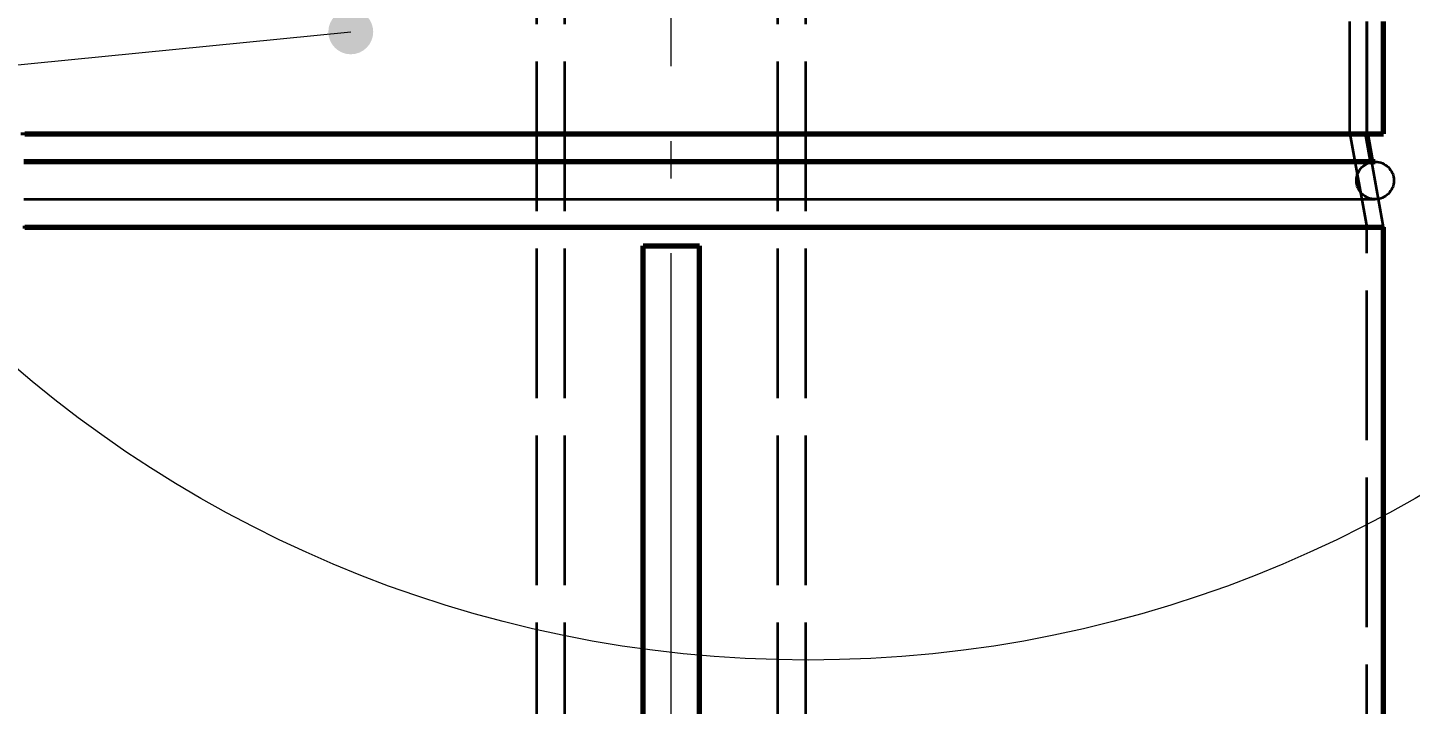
# Model space of a CAD drawing. Header units: millimetres. Extents: x 0 to 2208, y 0 to 420.
# Drawn here: x 72.25 to 109.23, y 220.41 to 238.51 of the extents above; entities that cross this region are included whole.
import ezdxf

# ---------------------------------------------------------------- set-up
doc = ezdxf.new("R2010")
doc.units = ezdxf.units.MM
doc.linetypes.add('IRAM-E-TRAZOS', pattern=[5, 4, -1])
doc.linetypes.add('IRAM-F-TRAZO-PUNTO', pattern=[20, 15, -2, 1, -2])
for name, color, linetype, lineweight in [('01-VISIBLE', 7, 'CONTINUOUS', 70), ('02-OCULTA', 4, 'IRAM-E-TRAZOS', 35), ('03-EJE', 1, 'IRAM-F-TRAZO-PUNTO', 18), ('04-COTA', 3, 'CONTINUOUS', 18), ('08-FINA', 5, 'CONTINUOUS', 18)]:
    doc.layers.add(name, color=color, linetype=linetype, lineweight=lineweight)
doc.styles.add('ISO3098', font='isocpeur.ttf')
doc.dimstyles.new('FLAMA-IRAM', dxfattribs={"dimtxt": 3.5, "dimasz": 3.5, "dimexe": 2, "dimexo": 1.5, "dimgap": 1, "dimtad": 1, "dimdec": 1, "dimtxsty": 'ISO3098', "dimblk": 'IRAM_FLECHA', "dimblk1": 'IRAM_FLECHA', "dimblk2": 'IRAM_FLECHA', "dimcen": 2.5, "dimclrd": 256, "dimclre": 256, "dimclrt": 256, "dimazin": 3, "dimtfac": 1, "dimtmove": 0, "dimatfit": 3, "dimlwd": 18, "dimlwe": 18})

# ---------------------------------------------------------------- blocks, each defined once
blk = doc.blocks.new('IRAM_FLECHA')
blk.add_solid([(0, 0), (-1, 0.125), (-1, -0.125)])

msp = doc.modelspace()

# ---------------------------------------------------------------- hatches: boundary and pattern name
at = {"layer": '08-FINA'}
h = msp.add_hatch(color=7, dxfattribs=at)
h.dxf.hatch_style = 1
edge = h.paths.add_edge_path()
edge.add_arc((80.892, 238.393), 0.6, 0, 360)

# ---------------------------------------------------------------- linework, layer by layer
at = {"layer": '01-VISIBLE'}
for p, q in [((108.515, 235.668), (108.515, 238.668)), ((108.2, 234.918), (108.065, 235.668)), ((108.515, 219.227), (108.515, 233.168)), ((88.715, 232.668), (90.215, 232.668)), ((88.715, 111.554), (88.715, 232.668)), ((90.215, 111.554), (90.215, 232.668))]:
    msp.add_line(p, q, dxfattribs=at)
for points in [[(72.17, 235.668), (72.42, 235.668), (72.671, 235.668), (72.922, 235.668), (73.172, 235.668), (73.423, 235.668), (73.674, 235.668), (73.924, 235.668), (74.175, 235.668), (74.426, 235.668), (74.676, 235.668), (74.927, 235.668), (75.178, 235.668), (75.428, 235.668), (75.679, 235.668), (75.929, 235.668), (76.18, 235.668), (76.431, 235.668), (76.681, 235.668), (76.932, 235.668), (77.183, 235.668), (77.433, 235.668), (77.684, 235.668), (77.935, 235.668), (78.185, 235.668), (78.436, 235.668), (78.687, 235.668), (78.937, 235.668), (79.188, 235.668), (79.439, 235.668), (79.689, 235.668), (79.94, 235.668), (80.191, 235.668), (80.441, 235.668), (80.692, 235.668), (80.943, 235.668), (81.193, 235.668), (81.444, 235.668), (81.695, 235.668), (81.945, 235.668), (82.196, 235.668), (82.447, 235.668), (82.697, 235.668), (82.948, 235.668), (83.199, 235.668), (83.449, 235.668), (83.7, 235.668), (83.951, 235.668), (84.201, 235.668), (84.452, 235.668), (84.703, 235.668), (84.953, 235.668), (85.204, 235.668), (85.454, 235.668), (85.705, 235.668), (85.956, 235.668), (86.206, 235.668), (86.457, 235.668), (86.708, 235.668), (86.958, 235.668), (87.209, 235.668), (87.46, 235.668), (87.71, 235.668), (87.961, 235.668), (88.212, 235.668), (88.462, 235.668), (88.713, 235.668), (88.964, 235.668), (89.214, 235.668), (89.465, 235.668), (89.716, 235.668), (89.966, 235.668), (90.217, 235.668), (90.468, 235.668), (90.718, 235.668), (90.969, 235.668), (91.22, 235.668), (91.47, 235.668), (91.721, 235.668), (91.972, 235.668), (92.222, 235.668), (92.473, 235.668), (92.724, 235.668), (92.974, 235.668), (93.225, 235.668), (93.476, 235.668), (93.726, 235.668), (93.977, 235.668), (94.228, 235.668), (94.478, 235.668), (94.729, 235.668), (94.979, 235.668), (95.23, 235.668), (95.481, 235.668), (95.731, 235.668), (95.982, 235.668), (96.233, 235.668), (96.483, 235.668), (96.734, 235.668), (96.985, 235.668), (97.235, 235.668), (97.486, 235.668), (97.737, 235.668), (97.987, 235.668), (98.238, 235.668), (98.489, 235.668), (98.739, 235.668), (98.99, 235.668), (99.241, 235.668), (99.491, 235.668), (99.742, 235.668), (99.993, 235.668), (100.243, 235.668), (100.494, 235.668), (100.745, 235.668), (100.995, 235.668), (101.246, 235.668), (101.497, 235.668), (101.747, 235.668), (101.998, 235.668), (102.249, 235.668), (102.499, 235.668), (102.75, 235.668), (103.001, 235.668), (103.251, 235.668), (103.502, 235.668), (103.752, 235.668), (104.003, 235.668), (104.254, 235.668), (104.504, 235.668), (104.755, 235.668), (105.006, 235.668), (105.256, 235.668), (105.507, 235.668), (105.758, 235.668), (106.008, 235.668), (106.259, 235.668), (106.51, 235.668), (106.76, 235.668), (107.011, 235.668), (107.262, 235.668), (107.512, 235.668), (107.763, 235.668), (108.014, 235.668), (108.264, 235.668), (108.515, 235.668)], [(108.29, 234.918), (108.039, 234.918), (107.788, 234.918), (107.537, 234.918), (107.286, 234.918), (107.035, 234.918), (106.784, 234.918), (106.533, 234.918), (106.282, 234.918), (106.031, 234.918), (105.78, 234.918), (105.529, 234.918), (105.278, 234.918), (105.027, 234.918), (104.776, 234.918), (104.525, 234.918), (104.274, 234.918), (104.023, 234.918), (103.772, 234.918), (103.521, 234.918), (103.27, 234.918), (103.019, 234.918), (102.768, 234.918), (102.517, 234.918), (102.266, 234.918), (102.015, 234.918), (101.764, 234.918), (101.513, 234.918), (101.262, 234.918), (101.011, 234.918), (100.76, 234.918), (100.509, 234.918), (100.258, 234.918), (100.007, 234.918), (99.756, 234.918), (99.505, 234.918), (99.254, 234.918), (99.003, 234.918), (98.752, 234.918), (98.501, 234.918), (98.25, 234.918), (97.999, 234.918), (97.748, 234.918), (97.497, 234.918), (97.246, 234.918), (96.995, 234.918), (96.744, 234.918), (96.493, 234.918), (96.242, 234.918), (95.991, 234.918), (95.74, 234.918), (95.489, 234.918), (95.238, 234.918), (94.987, 234.918), (94.736, 234.918), (94.485, 234.918), (94.234, 234.918), (93.983, 234.918), (93.732, 234.918), (93.481, 234.918), (93.23, 234.918), (92.979, 234.918), (92.728, 234.918), (92.477, 234.918), (92.226, 234.918), (91.975, 234.918), (91.724, 234.918), (91.473, 234.918), (91.222, 234.918), (90.971, 234.918), (90.72, 234.918), (90.469, 234.918), (90.218, 234.918), (89.967, 234.918), (89.716, 234.918), (89.465, 234.918), (89.214, 234.918), (88.963, 234.918), (88.712, 234.918), (88.461, 234.918), (88.21, 234.918), (87.959, 234.918), (87.708, 234.918), (87.457, 234.918), (87.206, 234.918), (86.955, 234.918), (86.704, 234.918), (86.453, 234.918), (86.202, 234.918), (85.951, 234.918), (85.7, 234.918), (85.449, 234.918), (85.198, 234.918), (84.947, 234.918), (84.696, 234.918), (84.445, 234.918), (84.194, 234.918), (83.943, 234.918), (83.692, 234.918), (83.441, 234.918), (83.19, 234.918), (82.939, 234.918), (82.688, 234.918), (82.437, 234.918), (82.186, 234.918), (81.935, 234.918), (81.684, 234.918), (81.433, 234.918), (81.182, 234.918), (80.931, 234.918), (80.68, 234.918), (80.429, 234.918), (80.178, 234.918), (79.927, 234.918), (79.676, 234.918), (79.425, 234.918), (79.174, 234.918), (78.923, 234.918), (78.672, 234.918), (78.421, 234.918), (78.17, 234.918), (77.919, 234.918), (77.668, 234.918), (77.417, 234.918), (77.166, 234.918), (76.915, 234.918), (76.664, 234.918), (76.413, 234.918), (76.162, 234.918), (75.911, 234.918), (75.66, 234.918), (75.409, 234.918), (75.158, 234.918), (74.907, 234.918), (74.656, 234.918), (74.405, 234.918), (74.154, 234.918), (73.903, 234.918), (73.652, 234.918), (73.401, 234.918), (73.15, 234.918), (72.899, 234.918), (72.648, 234.918), (72.397, 234.918), (72.146, 234.918)], [(72.17, 233.168), (72.42, 233.168), (72.671, 233.168), (72.922, 233.168), (73.172, 233.168), (73.423, 233.168), (73.674, 233.168), (73.924, 233.168), (74.175, 233.168), (74.426, 233.168), (74.676, 233.168), (74.927, 233.168), (75.178, 233.168), (75.428, 233.168), (75.679, 233.168), (75.929, 233.168), (76.18, 233.168), (76.431, 233.168), (76.681, 233.168), (76.932, 233.168), (77.183, 233.168), (77.433, 233.168), (77.684, 233.168), (77.935, 233.168), (78.185, 233.168), (78.436, 233.168), (78.687, 233.168), (78.937, 233.168), (79.188, 233.168), (79.439, 233.168), (79.689, 233.168), (79.94, 233.168), (80.191, 233.168), (80.441, 233.168), (80.692, 233.168), (80.943, 233.168), (81.193, 233.168), (81.444, 233.168), (81.695, 233.168), (81.945, 233.168), (82.196, 233.168), (82.447, 233.168), (82.697, 233.168), (82.948, 233.168), (83.199, 233.168), (83.449, 233.168), (83.7, 233.168), (83.951, 233.168), (84.201, 233.168), (84.452, 233.168), (84.703, 233.168), (84.953, 233.168), (85.204, 233.168), (85.454, 233.168), (85.705, 233.168), (85.956, 233.168), (86.206, 233.168), (86.457, 233.168), (86.708, 233.168), (86.958, 233.168), (87.209, 233.168), (87.46, 233.168), (87.71, 233.168), (87.961, 233.168), (88.212, 233.168), (88.462, 233.168), (88.713, 233.168), (88.964, 233.168), (89.214, 233.168), (89.465, 233.168), (89.716, 233.168), (89.966, 233.168), (90.217, 233.168), (90.468, 233.168), (90.718, 233.168), (90.969, 233.168), (91.22, 233.168), (91.47, 233.168), (91.721, 233.168), (91.972, 233.168), (92.222, 233.168), (92.473, 233.168), (92.724, 233.168), (92.974, 233.168), (93.225, 233.168), (93.476, 233.168), (93.726, 233.168), (93.977, 233.168), (94.228, 233.168), (94.478, 233.168), (94.729, 233.168), (94.979, 233.168), (95.23, 233.168), (95.481, 233.168), (95.731, 233.168), (95.982, 233.168), (96.233, 233.168), (96.483, 233.168), (96.734, 233.168), (96.985, 233.168), (97.235, 233.168), (97.486, 233.168), (97.737, 233.168), (97.987, 233.168), (98.238, 233.168), (98.489, 233.168), (98.739, 233.168), (98.99, 233.168), (99.241, 233.168), (99.491, 233.168), (99.742, 233.168), (99.993, 233.168), (100.243, 233.168), (100.494, 233.168), (100.745, 233.168), (100.995, 233.168), (101.246, 233.168), (101.497, 233.168), (101.747, 233.168), (101.998, 233.168), (102.249, 233.168), (102.499, 233.168), (102.75, 233.168), (103.001, 233.168), (103.251, 233.168), (103.502, 233.168), (103.752, 233.168), (104.003, 233.168), (104.254, 233.168), (104.504, 233.168), (104.755, 233.168), (105.006, 233.168), (105.256, 233.168), (105.507, 233.168), (105.758, 233.168), (106.008, 233.168), (106.259, 233.168), (106.51, 233.168), (106.76, 233.168), (107.011, 233.168), (107.262, 233.168), (107.512, 233.168), (107.763, 233.168), (108.014, 233.168), (108.264, 233.168), (108.515, 233.168)]]:
    msp.add_lwpolyline(points, dxfattribs=at)
at = {"layer": '02-OCULTA'}
for p, q in [((85.865, 108.598), (85.865, 243.673)), ((86.615, 108.598), (86.615, 243.673)), ((92.315, 108.598), (92.315, 243.673)), ((93.065, 108.598), (93.065, 243.673)), ((107.615, 235.668), (107.615, 238.668)), ((108.065, 235.668), (108.065, 238.668)), ((108.065, 238.668), (108.065, 235.668)), ((107.615, 235.668), (108.065, 233.168)), ((108.515, 233.168), (108.2, 234.918)), ((108.065, 112.473), (108.065, 233.168)), ((88.715, 232.668), (90.215, 232.668)), ((88.715, 111.723), (88.715, 232.668)), ((90.215, 111.723), (90.215, 232.668))]:
    msp.add_line(p, q, dxfattribs=at)
for points in [[(107.615, 235.668), (107.365, 235.668), (107.114, 235.668), (106.864, 235.668), (106.614, 235.668), (106.363, 235.668), (106.113, 235.668), (105.863, 235.668), (105.612, 235.668), (105.362, 235.668), (105.112, 235.668), (104.861, 235.668), (104.611, 235.668), (104.361, 235.668), (104.11, 235.668), (103.86, 235.668), (103.609, 235.668), (103.359, 235.668), (103.109, 235.668), (102.858, 235.668), (102.608, 235.668), (102.358, 235.668), (102.107, 235.668), (101.857, 235.668), (101.607, 235.668), (101.356, 235.668), (101.106, 235.668), (100.856, 235.668), (100.605, 235.668), (100.355, 235.668), (100.105, 235.668), (99.854, 235.668), (99.604, 235.668), (99.354, 235.668), (99.103, 235.668), (98.853, 235.668), (98.603, 235.668), (98.352, 235.668), (98.102, 235.668), (97.852, 235.668), (97.601, 235.668), (97.351, 235.668), (97.101, 235.668), (96.85, 235.668), (96.6, 235.668), (96.349, 235.668), (96.099, 235.668), (95.849, 235.668), (95.598, 235.668), (95.348, 235.668), (95.098, 235.668), (94.847, 235.668), (94.597, 235.668), (94.347, 235.668), (94.096, 235.668), (93.846, 235.668), (93.596, 235.668), (93.345, 235.668), (93.095, 235.668), (92.845, 235.668), (92.594, 235.668), (92.344, 235.668), (92.094, 235.668), (91.843, 235.668), (91.593, 235.668), (91.343, 235.668), (91.092, 235.668), (90.842, 235.668), (90.592, 235.668), (90.341, 235.668), (90.091, 235.668), (89.841, 235.668), (89.59, 235.668), (89.34, 235.668), (89.089, 235.668), (88.839, 235.668), (88.589, 235.668), (88.338, 235.668), (88.088, 235.668), (87.838, 235.668), (87.587, 235.668), (87.337, 235.668), (87.087, 235.668), (86.836, 235.668), (86.586, 235.668), (86.336, 235.668), (86.085, 235.668), (85.835, 235.668), (85.585, 235.668), (85.334, 235.668), (85.084, 235.668), (84.834, 235.668), (84.583, 235.668), (84.333, 235.668), (84.083, 235.668), (83.832, 235.668), (83.582, 235.668), (83.332, 235.668), (83.081, 235.668), (82.831, 235.668), (82.581, 235.668), (82.33, 235.668), (82.08, 235.668), (81.829, 235.668), (81.579, 235.668), (81.329, 235.668), (81.078, 235.668), (80.828, 235.668), (80.578, 235.668), (80.327, 235.668), (80.077, 235.668), (79.827, 235.668), (79.576, 235.668), (79.326, 235.668), (79.076, 235.668), (78.825, 235.668), (78.575, 235.668), (78.325, 235.668), (78.074, 235.668), (77.824, 235.668), (77.574, 235.668), (77.323, 235.668), (77.073, 235.668), (76.823, 235.668), (76.572, 235.668), (76.322, 235.668), (76.072, 235.668), (75.821, 235.668), (75.571, 235.668), (75.321, 235.668), (75.07, 235.668), (74.82, 235.668), (74.569, 235.668), (74.319, 235.668), (74.069, 235.668), (73.818, 235.668), (73.568, 235.668), (73.318, 235.668), (73.067, 235.668), (72.817, 235.668), (72.567, 235.668), (72.316, 235.668), (72.066, 235.668)], [(72.066, 235.668), (72.316, 235.668), (72.567, 235.668), (72.817, 235.668), (73.067, 235.668), (73.318, 235.668), (73.568, 235.668), (73.818, 235.668), (74.069, 235.668), (74.319, 235.668), (74.569, 235.668), (74.82, 235.668), (75.07, 235.668), (75.321, 235.668), (75.571, 235.668), (75.821, 235.668), (76.072, 235.668), (76.322, 235.668), (76.572, 235.668), (76.823, 235.668), (77.073, 235.668), (77.323, 235.668), (77.574, 235.668), (77.824, 235.668), (78.074, 235.668), (78.325, 235.668), (78.575, 235.668), (78.825, 235.668), (79.076, 235.668), (79.326, 235.668), (79.576, 235.668), (79.827, 235.668), (80.077, 235.668), (80.327, 235.668), (80.578, 235.668), (80.828, 235.668), (81.078, 235.668), (81.329, 235.668), (81.579, 235.668), (81.829, 235.668), (82.08, 235.668), (82.33, 235.668), (82.581, 235.668), (82.831, 235.668), (83.081, 235.668), (83.332, 235.668), (83.582, 235.668), (83.832, 235.668), (84.083, 235.668), (84.333, 235.668), (84.583, 235.668), (84.834, 235.668), (85.084, 235.668), (85.334, 235.668), (85.585, 235.668), (85.835, 235.668), (86.085, 235.668), (86.336, 235.668), (86.586, 235.668), (86.836, 235.668), (87.087, 235.668), (87.337, 235.668), (87.587, 235.668), (87.838, 235.668), (88.088, 235.668), (88.338, 235.668), (88.589, 235.668), (88.839, 235.668), (89.089, 235.668), (89.34, 235.668), (89.59, 235.668), (89.841, 235.668), (90.091, 235.668), (90.341, 235.668), (90.592, 235.668), (90.842, 235.668), (91.092, 235.668), (91.343, 235.668), (91.593, 235.668), (91.843, 235.668), (92.094, 235.668), (92.344, 235.668), (92.594, 235.668), (92.845, 235.668), (93.095, 235.668), (93.345, 235.668), (93.596, 235.668), (93.846, 235.668), (94.096, 235.668), (94.347, 235.668), (94.597, 235.668), (94.847, 235.668), (95.098, 235.668), (95.348, 235.668), (95.598, 235.668), (95.849, 235.668), (96.099, 235.668), (96.349, 235.668), (96.6, 235.668), (96.85, 235.668), (97.101, 235.668), (97.351, 235.668), (97.601, 235.668), (97.852, 235.668), (98.102, 235.668), (98.352, 235.668), (98.603, 235.668), (98.853, 235.668), (99.103, 235.668), (99.354, 235.668), (99.604, 235.668), (99.854, 235.668), (100.105, 235.668), (100.355, 235.668), (100.605, 235.668), (100.856, 235.668), (101.106, 235.668), (101.356, 235.668), (101.607, 235.668), (101.857, 235.668), (102.107, 235.668), (102.358, 235.668), (102.608, 235.668), (102.858, 235.668), (103.109, 235.668), (103.359, 235.668), (103.609, 235.668), (103.86, 235.668), (104.11, 235.668), (104.361, 235.668), (104.611, 235.668), (104.861, 235.668), (105.112, 235.668), (105.362, 235.668), (105.612, 235.668), (105.863, 235.668), (106.113, 235.668), (106.363, 235.668), (106.614, 235.668), (106.864, 235.668), (107.114, 235.668), (107.365, 235.668), (107.615, 235.668)], [(108.065, 235.668), (107.814, 235.668), (107.562, 235.668), (107.311, 235.668), (107.06, 235.668), (106.808, 235.668), (106.557, 235.668), (106.306, 235.668), (106.054, 235.668), (105.803, 235.668), (105.551, 235.668), (105.3, 235.668), (105.049, 235.668), (104.797, 235.668), (104.546, 235.668), (104.295, 235.668), (104.043, 235.668), (103.792, 235.668), (103.541, 235.668), (103.289, 235.668), (103.038, 235.668), (102.787, 235.668), (102.535, 235.668), (102.284, 235.668), (102.033, 235.668), (101.781, 235.668), (101.53, 235.668), (101.279, 235.668), (101.027, 235.668), (100.776, 235.668), (100.524, 235.668), (100.273, 235.668), (100.022, 235.668), (99.77, 235.668), (99.519, 235.668), (99.268, 235.668), (99.016, 235.668), (98.765, 235.668), (98.514, 235.668), (98.262, 235.668), (98.011, 235.668), (97.76, 235.668), (97.508, 235.668), (97.257, 235.668), (97.006, 235.668), (96.754, 235.668), (96.503, 235.668), (96.251, 235.668), (96, 235.668), (95.749, 235.668), (95.497, 235.668), (95.246, 235.668), (94.995, 235.668), (94.743, 235.668), (94.492, 235.668), (94.241, 235.668), (93.989, 235.668), (93.738, 235.668), (93.487, 235.668), (93.235, 235.668), (92.984, 235.668), (92.733, 235.668), (92.481, 235.668), (92.23, 235.668), (91.979, 235.668), (91.727, 235.668), (91.476, 235.668), (91.224, 235.668), (90.973, 235.668), (90.722, 235.668), (90.47, 235.668), (90.219, 235.668), (89.968, 235.668), (89.716, 235.668), (89.465, 235.668), (89.214, 235.668), (88.962, 235.668), (88.711, 235.668), (88.46, 235.668), (88.208, 235.668), (87.957, 235.668), (87.706, 235.668), (87.454, 235.668), (87.203, 235.668), (86.951, 235.668), (86.7, 235.668), (86.449, 235.668), (86.197, 235.668), (85.946, 235.668), (85.695, 235.668), (85.443, 235.668), (85.192, 235.668), (84.941, 235.668), (84.689, 235.668), (84.438, 235.668), (84.187, 235.668), (83.935, 235.668), (83.684, 235.668), (83.433, 235.668), (83.181, 235.668), (82.93, 235.668), (82.679, 235.668), (82.427, 235.668), (82.176, 235.668), (81.924, 235.668), (81.673, 235.668), (81.422, 235.668), (81.17, 235.668), (80.919, 235.668), (80.668, 235.668), (80.416, 235.668), (80.165, 235.668), (79.914, 235.668), (79.662, 235.668), (79.411, 235.668), (79.16, 235.668), (78.908, 235.668), (78.657, 235.668), (78.406, 235.668), (78.154, 235.668), (77.903, 235.668), (77.651, 235.668), (77.4, 235.668), (77.149, 235.668), (76.897, 235.668), (76.646, 235.668), (76.395, 235.668), (76.143, 235.668), (75.892, 235.668), (75.641, 235.668), (75.389, 235.668), (75.138, 235.668), (74.887, 235.668), (74.635, 235.668), (74.384, 235.668), (74.133, 235.668), (73.881, 235.668), (73.63, 235.668), (73.379, 235.668), (73.127, 235.668), (72.876, 235.668), (72.624, 235.668), (72.373, 235.668), (72.122, 235.668)], [(72.122, 235.668), (72.373, 235.668), (72.624, 235.668), (72.876, 235.668), (73.127, 235.668), (73.379, 235.668), (73.63, 235.668), (73.881, 235.668), (74.133, 235.668), (74.384, 235.668), (74.635, 235.668), (74.887, 235.668), (75.138, 235.668), (75.389, 235.668), (75.641, 235.668), (75.892, 235.668), (76.143, 235.668), (76.395, 235.668), (76.646, 235.668), (76.897, 235.668), (77.149, 235.668), (77.4, 235.668), (77.651, 235.668), (77.903, 235.668), (78.154, 235.668), (78.406, 235.668), (78.657, 235.668), (78.908, 235.668), (79.16, 235.668), (79.411, 235.668), (79.662, 235.668), (79.914, 235.668), (80.165, 235.668), (80.416, 235.668), (80.668, 235.668), (80.919, 235.668), (81.17, 235.668), (81.422, 235.668), (81.673, 235.668), (81.924, 235.668), (82.176, 235.668), (82.427, 235.668), (82.679, 235.668), (82.93, 235.668), (83.181, 235.668), (83.433, 235.668), (83.684, 235.668), (83.935, 235.668), (84.187, 235.668), (84.438, 235.668), (84.689, 235.668), (84.941, 235.668), (85.192, 235.668), (85.443, 235.668), (85.695, 235.668), (85.946, 235.668), (86.197, 235.668), (86.449, 235.668), (86.7, 235.668), (86.951, 235.668), (87.203, 235.668), (87.454, 235.668), (87.706, 235.668), (87.957, 235.668), (88.208, 235.668), (88.46, 235.668), (88.711, 235.668), (88.962, 235.668), (89.214, 235.668), (89.465, 235.668), (89.716, 235.668), (89.968, 235.668), (90.219, 235.668), (90.47, 235.668), (90.722, 235.668), (90.973, 235.668), (91.224, 235.668), (91.476, 235.668), (91.727, 235.668), (91.979, 235.668), (92.23, 235.668), (92.481, 235.668), (92.733, 235.668), (92.984, 235.668), (93.235, 235.668), (93.487, 235.668), (93.738, 235.668), (93.989, 235.668), (94.241, 235.668), (94.492, 235.668), (94.743, 235.668), (94.995, 235.668), (95.246, 235.668), (95.497, 235.668), (95.749, 235.668), (96, 235.668), (96.251, 235.668), (96.503, 235.668), (96.754, 235.668), (97.006, 235.668), (97.257, 235.668), (97.508, 235.668), (97.76, 235.668), (98.011, 235.668), (98.262, 235.668), (98.514, 235.668), (98.765, 235.668), (99.016, 235.668), (99.268, 235.668), (99.519, 235.668), (99.77, 235.668), (100.022, 235.668), (100.273, 235.668), (100.524, 235.668), (100.776, 235.668), (101.027, 235.668), (101.279, 235.668), (101.53, 235.668), (101.781, 235.668), (102.033, 235.668), (102.284, 235.668), (102.535, 235.668), (102.787, 235.668), (103.038, 235.668), (103.289, 235.668), (103.541, 235.668), (103.792, 235.668), (104.043, 235.668), (104.295, 235.668), (104.546, 235.668), (104.797, 235.668), (105.049, 235.668), (105.3, 235.668), (105.551, 235.668), (105.803, 235.668), (106.054, 235.668), (106.306, 235.668), (106.557, 235.668), (106.808, 235.668), (107.06, 235.668), (107.311, 235.668), (107.562, 235.668), (107.814, 235.668), (108.065, 235.668)], [(108.065, 235.668), (107.814, 235.668), (107.562, 235.668), (107.311, 235.668), (107.06, 235.668), (106.808, 235.668), (106.557, 235.668), (106.306, 235.668), (106.054, 235.668), (105.803, 235.668), (105.551, 235.668), (105.3, 235.668), (105.049, 235.668), (104.797, 235.668), (104.546, 235.668), (104.295, 235.668), (104.043, 235.668), (103.792, 235.668), (103.541, 235.668), (103.289, 235.668), (103.038, 235.668), (102.787, 235.668), (102.535, 235.668), (102.284, 235.668), (102.033, 235.668), (101.781, 235.668), (101.53, 235.668), (101.279, 235.668), (101.027, 235.668), (100.776, 235.668), (100.524, 235.668), (100.273, 235.668), (100.022, 235.668), (99.77, 235.668), (99.519, 235.668), (99.268, 235.668), (99.016, 235.668), (98.765, 235.668), (98.514, 235.668), (98.262, 235.668), (98.011, 235.668), (97.76, 235.668), (97.508, 235.668), (97.257, 235.668), (97.006, 235.668), (96.754, 235.668), (96.503, 235.668), (96.251, 235.668), (96, 235.668), (95.749, 235.668), (95.497, 235.668), (95.246, 235.668), (94.995, 235.668), (94.743, 235.668), (94.492, 235.668), (94.241, 235.668), (93.989, 235.668), (93.738, 235.668), (93.487, 235.668), (93.235, 235.668), (92.984, 235.668), (92.733, 235.668), (92.481, 235.668), (92.23, 235.668), (91.979, 235.668), (91.727, 235.668), (91.476, 235.668), (91.224, 235.668), (90.973, 235.668), (90.722, 235.668), (90.47, 235.668), (90.219, 235.668), (89.968, 235.668), (89.716, 235.668), (89.465, 235.668), (89.214, 235.668), (88.962, 235.668), (88.711, 235.668), (88.46, 235.668), (88.208, 235.668), (87.957, 235.668), (87.706, 235.668), (87.454, 235.668), (87.203, 235.668), (86.951, 235.668), (86.7, 235.668), (86.449, 235.668), (86.197, 235.668), (85.946, 235.668), (85.695, 235.668), (85.443, 235.668), (85.192, 235.668), (84.941, 235.668), (84.689, 235.668), (84.438, 235.668), (84.187, 235.668), (83.935, 235.668), (83.684, 235.668), (83.433, 235.668), (83.181, 235.668), (82.93, 235.668), (82.679, 235.668), (82.427, 235.668), (82.176, 235.668), (81.924, 235.668), (81.673, 235.668), (81.422, 235.668), (81.17, 235.668), (80.919, 235.668), (80.668, 235.668), (80.416, 235.668), (80.165, 235.668), (79.914, 235.668), (79.662, 235.668), (79.411, 235.668), (79.16, 235.668), (78.908, 235.668), (78.657, 235.668), (78.406, 235.668), (78.154, 235.668), (77.903, 235.668), (77.651, 235.668), (77.4, 235.668), (77.149, 235.668), (76.897, 235.668), (76.646, 235.668), (76.395, 235.668), (76.143, 235.668), (75.892, 235.668), (75.641, 235.668), (75.389, 235.668), (75.138, 235.668), (74.887, 235.668), (74.635, 235.668), (74.384, 235.668), (74.133, 235.668), (73.881, 235.668), (73.63, 235.668), (73.379, 235.668), (73.127, 235.668), (72.876, 235.668), (72.624, 235.668), (72.373, 235.668), (72.122, 235.668)], [(72.122, 235.668), (72.373, 235.668), (72.624, 235.668), (72.876, 235.668), (73.127, 235.668), (73.379, 235.668), (73.63, 235.668), (73.881, 235.668), (74.133, 235.668), (74.384, 235.668), (74.635, 235.668), (74.887, 235.668), (75.138, 235.668), (75.389, 235.668), (75.641, 235.668), (75.892, 235.668), (76.143, 235.668), (76.395, 235.668), (76.646, 235.668), (76.897, 235.668), (77.149, 235.668), (77.4, 235.668), (77.651, 235.668), (77.903, 235.668), (78.154, 235.668), (78.406, 235.668), (78.657, 235.668), (78.908, 235.668), (79.16, 235.668), (79.411, 235.668), (79.662, 235.668), (79.914, 235.668), (80.165, 235.668), (80.416, 235.668), (80.668, 235.668), (80.919, 235.668), (81.17, 235.668), (81.422, 235.668), (81.673, 235.668), (81.924, 235.668), (82.176, 235.668), (82.427, 235.668), (82.679, 235.668), (82.93, 235.668), (83.181, 235.668), (83.433, 235.668), (83.684, 235.668), (83.935, 235.668), (84.187, 235.668), (84.438, 235.668), (84.689, 235.668), (84.941, 235.668), (85.192, 235.668), (85.443, 235.668), (85.695, 235.668), (85.946, 235.668), (86.197, 235.668), (86.449, 235.668), (86.7, 235.668), (86.951, 235.668), (87.203, 235.668), (87.454, 235.668), (87.706, 235.668), (87.957, 235.668), (88.208, 235.668), (88.46, 235.668), (88.711, 235.668), (88.962, 235.668), (89.214, 235.668), (89.465, 235.668), (89.716, 235.668), (89.968, 235.668), (90.219, 235.668), (90.47, 235.668), (90.722, 235.668), (90.973, 235.668), (91.224, 235.668), (91.476, 235.668), (91.727, 235.668), (91.979, 235.668), (92.23, 235.668), (92.481, 235.668), (92.733, 235.668), (92.984, 235.668), (93.235, 235.668), (93.487, 235.668), (93.738, 235.668), (93.989, 235.668), (94.241, 235.668), (94.492, 235.668), (94.743, 235.668), (94.995, 235.668), (95.246, 235.668), (95.497, 235.668), (95.749, 235.668), (96, 235.668), (96.251, 235.668), (96.503, 235.668), (96.754, 235.668), (97.006, 235.668), (97.257, 235.668), (97.508, 235.668), (97.76, 235.668), (98.011, 235.668), (98.262, 235.668), (98.514, 235.668), (98.765, 235.668), (99.016, 235.668), (99.268, 235.668), (99.519, 235.668), (99.77, 235.668), (100.022, 235.668), (100.273, 235.668), (100.524, 235.668), (100.776, 235.668), (101.027, 235.668), (101.279, 235.668), (101.53, 235.668), (101.781, 235.668), (102.033, 235.668), (102.284, 235.668), (102.535, 235.668), (102.787, 235.668), (103.038, 235.668), (103.289, 235.668), (103.541, 235.668), (103.792, 235.668), (104.043, 235.668), (104.295, 235.668), (104.546, 235.668), (104.797, 235.668), (105.049, 235.668), (105.3, 235.668), (105.551, 235.668), (105.803, 235.668), (106.054, 235.668), (106.306, 235.668), (106.557, 235.668), (106.808, 235.668), (107.06, 235.668), (107.311, 235.668), (107.562, 235.668), (107.814, 235.668), (108.065, 235.668)], [(108.515, 235.668), (108.264, 235.668), (108.014, 235.668), (107.763, 235.668), (107.512, 235.668), (107.262, 235.668), (107.011, 235.668), (106.76, 235.668), (106.51, 235.668), (106.259, 235.668), (106.008, 235.668), (105.758, 235.668), (105.507, 235.668), (105.256, 235.668), (105.006, 235.668), (104.755, 235.668), (104.504, 235.668), (104.254, 235.668), (104.003, 235.668), (103.752, 235.668), (103.502, 235.668), (103.251, 235.668), (103.001, 235.668), (102.75, 235.668), (102.499, 235.668), (102.249, 235.668), (101.998, 235.668), (101.747, 235.668), (101.497, 235.668), (101.246, 235.668), (100.995, 235.668), (100.745, 235.668), (100.494, 235.668), (100.243, 235.668), (99.993, 235.668), (99.742, 235.668), (99.491, 235.668), (99.241, 235.668), (98.99, 235.668), (98.739, 235.668), (98.489, 235.668), (98.238, 235.668), (97.987, 235.668), (97.737, 235.668), (97.486, 235.668), (97.235, 235.668), (96.985, 235.668), (96.734, 235.668), (96.483, 235.668), (96.233, 235.668), (95.982, 235.668), (95.731, 235.668), (95.481, 235.668), (95.23, 235.668), (94.979, 235.668), (94.729, 235.668), (94.478, 235.668), (94.228, 235.668), (93.977, 235.668), (93.726, 235.668), (93.476, 235.668), (93.225, 235.668), (92.974, 235.668), (92.724, 235.668), (92.473, 235.668), (92.222, 235.668), (91.972, 235.668), (91.721, 235.668), (91.47, 235.668), (91.22, 235.668), (90.969, 235.668), (90.718, 235.668), (90.468, 235.668), (90.217, 235.668), (89.966, 235.668), (89.716, 235.668), (89.465, 235.668), (89.214, 235.668), (88.964, 235.668), (88.713, 235.668), (88.462, 235.668), (88.212, 235.668), (87.961, 235.668), (87.71, 235.668), (87.46, 235.668), (87.209, 235.668), (86.958, 235.668), (86.708, 235.668), (86.457, 235.668), (86.206, 235.668), (85.956, 235.668), (85.705, 235.668), (85.454, 235.668), (85.204, 235.668), (84.953, 235.668), (84.703, 235.668), (84.452, 235.668), (84.201, 235.668), (83.951, 235.668), (83.7, 235.668), (83.449, 235.668), (83.199, 235.668), (82.948, 235.668), (82.697, 235.668), (82.447, 235.668), (82.196, 235.668), (81.945, 235.668), (81.695, 235.668), (81.444, 235.668), (81.193, 235.668), (80.943, 235.668), (80.692, 235.668), (80.441, 235.668), (80.191, 235.668), (79.94, 235.668), (79.689, 235.668), (79.439, 235.668), (79.188, 235.668), (78.937, 235.668), (78.687, 235.668), (78.436, 235.668), (78.185, 235.668), (77.935, 235.668), (77.684, 235.668), (77.433, 235.668), (77.183, 235.668), (76.932, 235.668), (76.681, 235.668), (76.431, 235.668), (76.18, 235.668), (75.929, 235.668), (75.679, 235.668), (75.428, 235.668), (75.178, 235.668), (74.927, 235.668), (74.676, 235.668), (74.426, 235.668), (74.175, 235.668), (73.924, 235.668), (73.674, 235.668), (73.423, 235.668), (73.172, 235.668), (72.922, 235.668), (72.671, 235.668), (72.42, 235.668), (72.17, 235.668)], [(108.29, 234.918), (108.039, 234.918), (107.788, 234.918), (107.537, 234.918), (107.286, 234.918), (107.035, 234.918), (106.784, 234.918), (106.533, 234.918), (106.282, 234.918), (106.031, 234.918), (105.78, 234.918), (105.529, 234.918), (105.278, 234.918), (105.027, 234.918), (104.776, 234.918), (104.525, 234.918), (104.274, 234.918), (104.023, 234.918), (103.772, 234.918), (103.521, 234.918), (103.27, 234.918), (103.019, 234.918), (102.768, 234.918), (102.517, 234.918), (102.266, 234.918), (102.015, 234.918), (101.764, 234.918), (101.513, 234.918), (101.262, 234.918), (101.011, 234.918), (100.76, 234.918), (100.509, 234.918), (100.258, 234.918), (100.007, 234.918), (99.756, 234.918), (99.505, 234.918), (99.254, 234.918), (99.003, 234.918), (98.752, 234.918), (98.501, 234.918), (98.25, 234.918), (97.999, 234.918), (97.748, 234.918), (97.497, 234.918), (97.246, 234.918), (96.995, 234.918), (96.744, 234.918), (96.493, 234.918), (96.242, 234.918), (95.991, 234.918), (95.74, 234.918), (95.489, 234.918), (95.238, 234.918), (94.987, 234.918), (94.736, 234.918), (94.485, 234.918), (94.234, 234.918), (93.983, 234.918), (93.732, 234.918), (93.481, 234.918), (93.23, 234.918), (92.979, 234.918), (92.728, 234.918), (92.477, 234.918), (92.226, 234.918), (91.975, 234.918), (91.724, 234.918), (91.473, 234.918), (91.222, 234.918), (90.971, 234.918), (90.72, 234.918), (90.469, 234.918), (90.218, 234.918), (89.967, 234.918), (89.716, 234.918), (89.465, 234.918), (89.214, 234.918), (88.963, 234.918), (88.712, 234.918), (88.461, 234.918), (88.21, 234.918), (87.959, 234.918), (87.708, 234.918), (87.457, 234.918), (87.206, 234.918), (86.955, 234.918), (86.704, 234.918), (86.453, 234.918), (86.202, 234.918), (85.951, 234.918), (85.7, 234.918), (85.449, 234.918), (85.198, 234.918), (84.947, 234.918), (84.696, 234.918), (84.445, 234.918), (84.194, 234.918), (83.943, 234.918), (83.692, 234.918), (83.441, 234.918), (83.19, 234.918), (82.939, 234.918), (82.688, 234.918), (82.437, 234.918), (82.186, 234.918), (81.935, 234.918), (81.684, 234.918), (81.433, 234.918), (81.182, 234.918), (80.931, 234.918), (80.68, 234.918), (80.429, 234.918), (80.178, 234.918), (79.927, 234.918), (79.676, 234.918), (79.425, 234.918), (79.174, 234.918), (78.923, 234.918), (78.672, 234.918), (78.421, 234.918), (78.17, 234.918), (77.919, 234.918), (77.668, 234.918), (77.417, 234.918), (77.166, 234.918), (76.915, 234.918), (76.664, 234.918), (76.413, 234.918), (76.162, 234.918), (75.911, 234.918), (75.66, 234.918), (75.409, 234.918), (75.158, 234.918), (74.907, 234.918), (74.656, 234.918), (74.405, 234.918), (74.154, 234.918), (73.903, 234.918), (73.652, 234.918), (73.401, 234.918), (73.15, 234.918), (72.899, 234.918), (72.648, 234.918), (72.397, 234.918), (72.146, 234.918)], [(72.146, 233.918), (72.397, 233.918), (72.648, 233.918), (72.899, 233.918), (73.15, 233.918), (73.401, 233.918), (73.652, 233.918), (73.903, 233.918), (74.154, 233.918), (74.405, 233.918), (74.656, 233.918), (74.907, 233.918), (75.158, 233.918), (75.409, 233.918), (75.66, 233.918), (75.911, 233.918), (76.162, 233.918), (76.413, 233.918), (76.664, 233.918), (76.915, 233.918), (77.166, 233.918), (77.417, 233.918), (77.668, 233.918), (77.919, 233.918), (78.17, 233.918), (78.421, 233.918), (78.672, 233.918), (78.923, 233.918), (79.174, 233.918), (79.425, 233.918), (79.676, 233.918), (79.927, 233.918), (80.178, 233.918), (80.429, 233.918), (80.68, 233.918), (80.931, 233.918), (81.182, 233.918), (81.433, 233.918), (81.684, 233.918), (81.935, 233.918), (82.186, 233.918), (82.437, 233.918), (82.688, 233.918), (82.939, 233.918), (83.19, 233.918), (83.441, 233.918), (83.692, 233.918), (83.943, 233.918), (84.194, 233.918), (84.445, 233.918), (84.696, 233.918), (84.947, 233.918), (85.198, 233.918), (85.449, 233.918), (85.7, 233.918), (85.951, 233.918), (86.202, 233.918), (86.453, 233.918), (86.704, 233.918), (86.955, 233.918), (87.206, 233.918), (87.457, 233.918), (87.708, 233.918), (87.959, 233.918), (88.21, 233.918), (88.461, 233.918), (88.712, 233.918), (88.963, 233.918), (89.214, 233.918), (89.465, 233.918), (89.716, 233.918), (89.967, 233.918), (90.218, 233.918), (90.469, 233.918), (90.72, 233.918), (90.971, 233.918), (91.222, 233.918), (91.473, 233.918), (91.724, 233.918), (91.975, 233.918), (92.226, 233.918), (92.477, 233.918), (92.728, 233.918), (92.979, 233.918), (93.23, 233.918), (93.481, 233.918), (93.732, 233.918), (93.983, 233.918), (94.234, 233.918), (94.485, 233.918), (94.736, 233.918), (94.987, 233.918), (95.238, 233.918), (95.489, 233.918), (95.74, 233.918), (95.991, 233.918), (96.242, 233.918), (96.493, 233.918), (96.744, 233.918), (96.995, 233.918), (97.246, 233.918), (97.497, 233.918), (97.748, 233.918), (97.999, 233.918), (98.25, 233.918), (98.501, 233.918), (98.752, 233.918), (99.003, 233.918), (99.254, 233.918), (99.505, 233.918), (99.756, 233.918), (100.007, 233.918), (100.258, 233.918), (100.509, 233.918), (100.76, 233.918), (101.011, 233.918), (101.262, 233.918), (101.513, 233.918), (101.764, 233.918), (102.015, 233.918), (102.266, 233.918), (102.517, 233.918), (102.768, 233.918), (103.019, 233.918), (103.27, 233.918), (103.521, 233.918), (103.772, 233.918), (104.023, 233.918), (104.274, 233.918), (104.525, 233.918), (104.776, 233.918), (105.027, 233.918), (105.278, 233.918), (105.529, 233.918), (105.78, 233.918), (106.031, 233.918), (106.282, 233.918), (106.533, 233.918), (106.784, 233.918), (107.035, 233.918), (107.286, 233.918), (107.537, 233.918), (107.788, 233.918), (108.039, 233.918), (108.29, 233.918)], [(72.146, 233.918), (72.397, 233.918), (72.648, 233.918), (72.899, 233.918), (73.15, 233.918), (73.401, 233.918), (73.652, 233.918), (73.903, 233.918), (74.154, 233.918), (74.405, 233.918), (74.656, 233.918), (74.907, 233.918), (75.158, 233.918), (75.409, 233.918), (75.66, 233.918), (75.911, 233.918), (76.162, 233.918), (76.413, 233.918), (76.664, 233.918), (76.915, 233.918), (77.166, 233.918), (77.417, 233.918), (77.668, 233.918), (77.919, 233.918), (78.17, 233.918), (78.421, 233.918), (78.672, 233.918), (78.923, 233.918), (79.174, 233.918), (79.425, 233.918), (79.676, 233.918), (79.927, 233.918), (80.178, 233.918), (80.429, 233.918), (80.68, 233.918), (80.931, 233.918), (81.182, 233.918), (81.433, 233.918), (81.684, 233.918), (81.935, 233.918), (82.186, 233.918), (82.437, 233.918), (82.688, 233.918), (82.939, 233.918), (83.19, 233.918), (83.441, 233.918), (83.692, 233.918), (83.943, 233.918), (84.194, 233.918), (84.445, 233.918), (84.696, 233.918), (84.947, 233.918), (85.198, 233.918), (85.449, 233.918), (85.7, 233.918), (85.951, 233.918), (86.202, 233.918), (86.453, 233.918), (86.704, 233.918), (86.955, 233.918), (87.206, 233.918), (87.457, 233.918), (87.708, 233.918), (87.959, 233.918), (88.21, 233.918), (88.461, 233.918), (88.712, 233.918), (88.963, 233.918), (89.214, 233.918), (89.465, 233.918), (89.716, 233.918), (89.967, 233.918), (90.218, 233.918), (90.469, 233.918), (90.72, 233.918), (90.971, 233.918), (91.222, 233.918), (91.473, 233.918), (91.724, 233.918), (91.975, 233.918), (92.226, 233.918), (92.477, 233.918), (92.728, 233.918), (92.979, 233.918), (93.23, 233.918), (93.481, 233.918), (93.732, 233.918), (93.983, 233.918), (94.234, 233.918), (94.485, 233.918), (94.736, 233.918), (94.987, 233.918), (95.238, 233.918), (95.489, 233.918), (95.74, 233.918), (95.991, 233.918), (96.242, 233.918), (96.493, 233.918), (96.744, 233.918), (96.995, 233.918), (97.246, 233.918), (97.497, 233.918), (97.748, 233.918), (97.999, 233.918), (98.25, 233.918), (98.501, 233.918), (98.752, 233.918), (99.003, 233.918), (99.254, 233.918), (99.505, 233.918), (99.756, 233.918), (100.007, 233.918), (100.258, 233.918), (100.509, 233.918), (100.76, 233.918), (101.011, 233.918), (101.262, 233.918), (101.513, 233.918), (101.764, 233.918), (102.015, 233.918), (102.266, 233.918), (102.517, 233.918), (102.768, 233.918), (103.019, 233.918), (103.27, 233.918), (103.521, 233.918), (103.772, 233.918), (104.023, 233.918), (104.274, 233.918), (104.525, 233.918), (104.776, 233.918), (105.027, 233.918), (105.278, 233.918), (105.529, 233.918), (105.78, 233.918), (106.031, 233.918), (106.282, 233.918), (106.533, 233.918), (106.784, 233.918), (107.035, 233.918), (107.286, 233.918), (107.537, 233.918), (107.788, 233.918), (108.039, 233.918), (108.29, 233.918)], [(108.065, 233.168), (107.814, 233.168), (107.562, 233.168), (107.311, 233.168), (107.06, 233.168), (106.808, 233.168), (106.557, 233.168), (106.306, 233.168), (106.054, 233.168), (105.803, 233.168), (105.551, 233.168), (105.3, 233.168), (105.049, 233.168), (104.797, 233.168), (104.546, 233.168), (104.295, 233.168), (104.043, 233.168), (103.792, 233.168), (103.541, 233.168), (103.289, 233.168), (103.038, 233.168), (102.787, 233.168), (102.535, 233.168), (102.284, 233.168), (102.033, 233.168), (101.781, 233.168), (101.53, 233.168), (101.279, 233.168), (101.027, 233.168), (100.776, 233.168), (100.524, 233.168), (100.273, 233.168), (100.022, 233.168), (99.77, 233.168), (99.519, 233.168), (99.268, 233.168), (99.016, 233.168), (98.765, 233.168), (98.514, 233.168), (98.262, 233.168), (98.011, 233.168), (97.76, 233.168), (97.508, 233.168), (97.257, 233.168), (97.006, 233.168), (96.754, 233.168), (96.503, 233.168), (96.251, 233.168), (96, 233.168), (95.749, 233.168), (95.497, 233.168), (95.246, 233.168), (94.995, 233.168), (94.743, 233.168), (94.492, 233.168), (94.241, 233.168), (93.989, 233.168), (93.738, 233.168), (93.487, 233.168), (93.235, 233.168), (92.984, 233.168), (92.733, 233.168), (92.481, 233.168), (92.23, 233.168), (91.979, 233.168), (91.727, 233.168), (91.476, 233.168), (91.224, 233.168), (90.973, 233.168), (90.722, 233.168), (90.47, 233.168), (90.219, 233.168), (89.968, 233.168), (89.716, 233.168), (89.465, 233.168), (89.214, 233.168), (88.962, 233.168), (88.711, 233.168), (88.46, 233.168), (88.208, 233.168), (87.957, 233.168), (87.706, 233.168), (87.454, 233.168), (87.203, 233.168), (86.951, 233.168), (86.7, 233.168), (86.449, 233.168), (86.197, 233.168), (85.946, 233.168), (85.695, 233.168), (85.443, 233.168), (85.192, 233.168), (84.941, 233.168), (84.689, 233.168), (84.438, 233.168), (84.187, 233.168), (83.935, 233.168), (83.684, 233.168), (83.433, 233.168), (83.181, 233.168), (82.93, 233.168), (82.679, 233.168), (82.427, 233.168), (82.176, 233.168), (81.924, 233.168), (81.673, 233.168), (81.422, 233.168), (81.17, 233.168), (80.919, 233.168), (80.668, 233.168), (80.416, 233.168), (80.165, 233.168), (79.914, 233.168), (79.662, 233.168), (79.411, 233.168), (79.16, 233.168), (78.908, 233.168), (78.657, 233.168), (78.406, 233.168), (78.154, 233.168), (77.903, 233.168), (77.651, 233.168), (77.4, 233.168), (77.149, 233.168), (76.897, 233.168), (76.646, 233.168), (76.395, 233.168), (76.143, 233.168), (75.892, 233.168), (75.641, 233.168), (75.389, 233.168), (75.138, 233.168), (74.887, 233.168), (74.635, 233.168), (74.384, 233.168), (74.133, 233.168), (73.881, 233.168), (73.63, 233.168), (73.379, 233.168), (73.127, 233.168), (72.876, 233.168), (72.624, 233.168), (72.373, 233.168), (72.122, 233.168)], [(72.122, 233.168), (72.373, 233.168), (72.624, 233.168), (72.876, 233.168), (73.127, 233.168), (73.379, 233.168), (73.63, 233.168), (73.881, 233.168), (74.133, 233.168), (74.384, 233.168), (74.635, 233.168), (74.887, 233.168), (75.138, 233.168), (75.389, 233.168), (75.641, 233.168), (75.892, 233.168), (76.143, 233.168), (76.395, 233.168), (76.646, 233.168), (76.897, 233.168), (77.149, 233.168), (77.4, 233.168), (77.651, 233.168), (77.903, 233.168), (78.154, 233.168), (78.406, 233.168), (78.657, 233.168), (78.908, 233.168), (79.16, 233.168), (79.411, 233.168), (79.662, 233.168), (79.914, 233.168), (80.165, 233.168), (80.416, 233.168), (80.668, 233.168), (80.919, 233.168), (81.17, 233.168), (81.422, 233.168), (81.673, 233.168), (81.924, 233.168), (82.176, 233.168), (82.427, 233.168), (82.679, 233.168), (82.93, 233.168), (83.181, 233.168), (83.433, 233.168), (83.684, 233.168), (83.935, 233.168), (84.187, 233.168), (84.438, 233.168), (84.689, 233.168), (84.941, 233.168), (85.192, 233.168), (85.443, 233.168), (85.695, 233.168), (85.946, 233.168), (86.197, 233.168), (86.449, 233.168), (86.7, 233.168), (86.951, 233.168), (87.203, 233.168), (87.454, 233.168), (87.706, 233.168), (87.957, 233.168), (88.208, 233.168), (88.46, 233.168), (88.711, 233.168), (88.962, 233.168), (89.214, 233.168), (89.465, 233.168), (89.716, 233.168), (89.968, 233.168), (90.219, 233.168), (90.47, 233.168), (90.722, 233.168), (90.973, 233.168), (91.224, 233.168), (91.476, 233.168), (91.727, 233.168), (91.979, 233.168), (92.23, 233.168), (92.481, 233.168), (92.733, 233.168), (92.984, 233.168), (93.235, 233.168), (93.487, 233.168), (93.738, 233.168), (93.989, 233.168), (94.241, 233.168), (94.492, 233.168), (94.743, 233.168), (94.995, 233.168), (95.246, 233.168), (95.497, 233.168), (95.749, 233.168), (96, 233.168), (96.251, 233.168), (96.503, 233.168), (96.754, 233.168), (97.006, 233.168), (97.257, 233.168), (97.508, 233.168), (97.76, 233.168), (98.011, 233.168), (98.262, 233.168), (98.514, 233.168), (98.765, 233.168), (99.016, 233.168), (99.268, 233.168), (99.519, 233.168), (99.77, 233.168), (100.022, 233.168), (100.273, 233.168), (100.524, 233.168), (100.776, 233.168), (101.027, 233.168), (101.279, 233.168), (101.53, 233.168), (101.781, 233.168), (102.033, 233.168), (102.284, 233.168), (102.535, 233.168), (102.787, 233.168), (103.038, 233.168), (103.289, 233.168), (103.541, 233.168), (103.792, 233.168), (104.043, 233.168), (104.295, 233.168), (104.546, 233.168), (104.797, 233.168), (105.049, 233.168), (105.3, 233.168), (105.551, 233.168), (105.803, 233.168), (106.054, 233.168), (106.306, 233.168), (106.557, 233.168), (106.808, 233.168), (107.06, 233.168), (107.311, 233.168), (107.562, 233.168), (107.814, 233.168), (108.065, 233.168)], [(108.515, 233.168), (108.264, 233.168), (108.014, 233.168), (107.763, 233.168), (107.512, 233.168), (107.262, 233.168), (107.011, 233.168), (106.76, 233.168), (106.51, 233.168), (106.259, 233.168), (106.008, 233.168), (105.758, 233.168), (105.507, 233.168), (105.256, 233.168), (105.006, 233.168), (104.755, 233.168), (104.504, 233.168), (104.254, 233.168), (104.003, 233.168), (103.752, 233.168), (103.502, 233.168), (103.251, 233.168), (103.001, 233.168), (102.75, 233.168), (102.499, 233.168), (102.249, 233.168), (101.998, 233.168), (101.747, 233.168), (101.497, 233.168), (101.246, 233.168), (100.995, 233.168), (100.745, 233.168), (100.494, 233.168), (100.243, 233.168), (99.993, 233.168), (99.742, 233.168), (99.491, 233.168), (99.241, 233.168), (98.99, 233.168), (98.739, 233.168), (98.489, 233.168), (98.238, 233.168), (97.987, 233.168), (97.737, 233.168), (97.486, 233.168), (97.235, 233.168), (96.985, 233.168), (96.734, 233.168), (96.483, 233.168), (96.233, 233.168), (95.982, 233.168), (95.731, 233.168), (95.481, 233.168), (95.23, 233.168), (94.979, 233.168), (94.729, 233.168), (94.478, 233.168), (94.228, 233.168), (93.977, 233.168), (93.726, 233.168), (93.476, 233.168), (93.225, 233.168), (92.974, 233.168), (92.724, 233.168), (92.473, 233.168), (92.222, 233.168), (91.972, 233.168), (91.721, 233.168), (91.47, 233.168), (91.22, 233.168), (90.969, 233.168), (90.718, 233.168), (90.468, 233.168), (90.217, 233.168), (89.966, 233.168), (89.716, 233.168), (89.465, 233.168), (89.214, 233.168), (88.964, 233.168), (88.713, 233.168), (88.462, 233.168), (88.212, 233.168), (87.961, 233.168), (87.71, 233.168), (87.46, 233.168), (87.209, 233.168), (86.958, 233.168), (86.708, 233.168), (86.457, 233.168), (86.206, 233.168), (85.956, 233.168), (85.705, 233.168), (85.454, 233.168), (85.204, 233.168), (84.953, 233.168), (84.703, 233.168), (84.452, 233.168), (84.201, 233.168), (83.951, 233.168), (83.7, 233.168), (83.449, 233.168), (83.199, 233.168), (82.948, 233.168), (82.697, 233.168), (82.447, 233.168), (82.196, 233.168), (81.945, 233.168), (81.695, 233.168), (81.444, 233.168), (81.193, 233.168), (80.943, 233.168), (80.692, 233.168), (80.441, 233.168), (80.191, 233.168), (79.94, 233.168), (79.689, 233.168), (79.439, 233.168), (79.188, 233.168), (78.937, 233.168), (78.687, 233.168), (78.436, 233.168), (78.185, 233.168), (77.935, 233.168), (77.684, 233.168), (77.433, 233.168), (77.183, 233.168), (76.932, 233.168), (76.681, 233.168), (76.431, 233.168), (76.18, 233.168), (75.929, 233.168), (75.679, 233.168), (75.428, 233.168), (75.178, 233.168), (74.927, 233.168), (74.676, 233.168), (74.426, 233.168), (74.175, 233.168), (73.924, 233.168), (73.674, 233.168), (73.423, 233.168), (73.172, 233.168), (72.922, 233.168), (72.671, 233.168), (72.42, 233.168), (72.17, 233.168)]]:
    msp.add_lwpolyline(points, dxfattribs=at)
msp.add_circle((108.29, 234.418), 0.5, dxfattribs=at)
at = {"layer": '03-EJE'}
msp.add_line((89.465, 97.473), (89.465, 262.968), dxfattribs=at)
at = {"layer": '08-FINA'}
msp.add_line((43.121, 234.666), (80.892, 238.393), dxfattribs=at)
msp.add_circle((93.121, 254.22), 32.625, dxfattribs=at)

# ---------------------------------------------------------------- dimensions: what is measured, and where the dimension line sits
at = {"layer": '04-COTA'}
msp.add_linear_dim(base=(59.14, 98.973), p1=(70.415, 98.973), p2=(86.465, 247.973), angle=90, dimstyle='FLAMA-IRAM', override={"dimlfac": 2}, dxfattribs=at).render()

doc.saveas('drawing.dxf')
